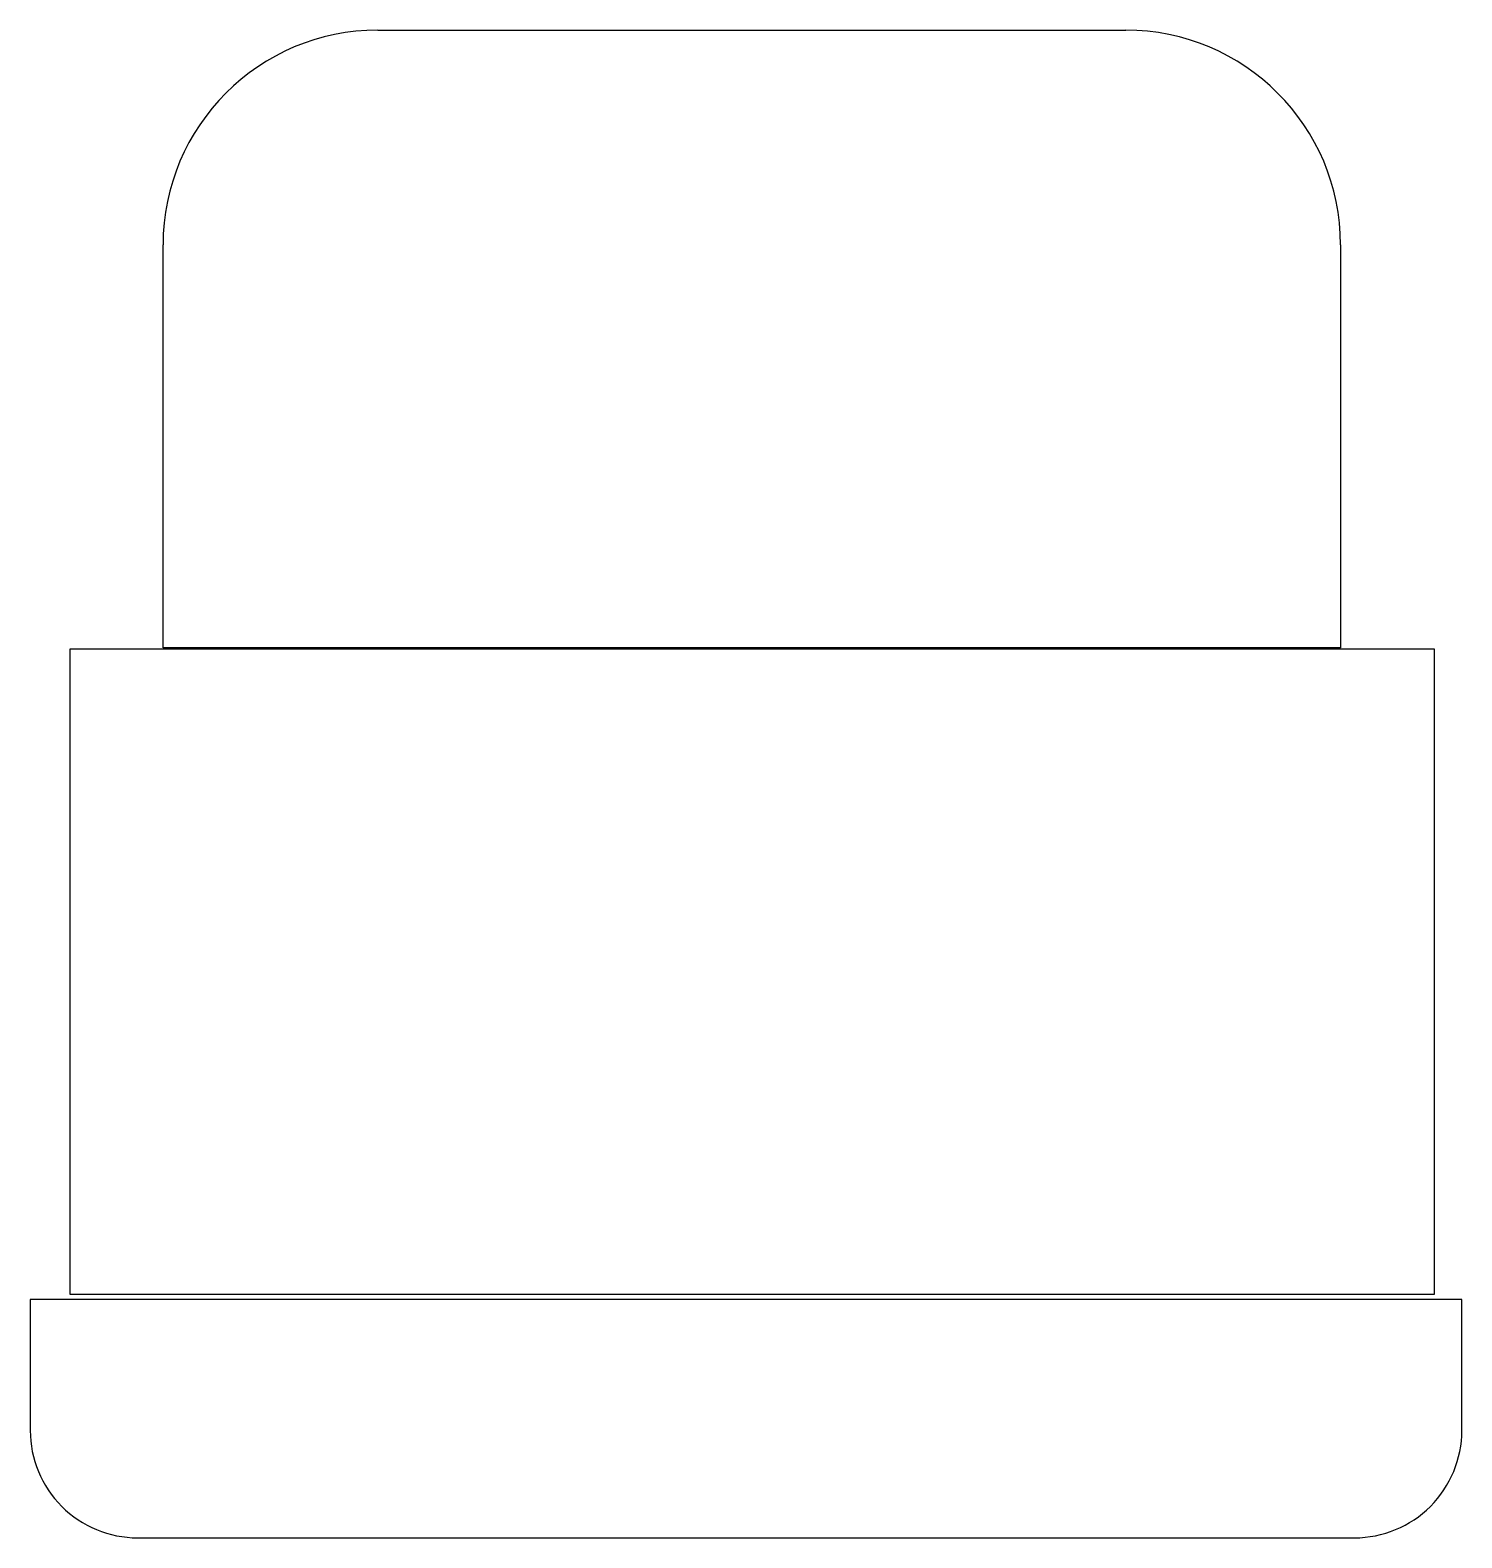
# Model space of a CAD drawing. Header units: millimetres. Extents: x -2993.979 to -2993.846, y 2928.852 to 2928.992.
import ezdxf

# ---------------------------------------------------------------- set-up
doc = ezdxf.new("R2010")
doc.units = ezdxf.units.MM
doc.header["$LTSCALE"] = 10
doc.layers.add('banheiro_acessórios', color=2, linetype='Continuous')

msp = doc.modelspace()

# ---------------------------------------------------------------- linework, layer by layer
at = {"layer": 'banheiro_acessórios'}
for p, q in [((-2993.94689, 2928.99205), (-2993.87729, 2928.99205)), ((-2993.96689, 2928.93454), (-2993.96689, 2928.97205)), ((-2993.85729, 2928.97205), (-2993.85729, 2928.93454)), ((-2993.85729, 2928.93454), (-2993.96689, 2928.93454)), ((-2993.8653, 2928.93444), (-2993.95883, 2928.93444)), ((-2993.84859, 2928.90852), (-2993.84857, 2928.90852)), ((-2993.84859, 2928.89483), (-2993.84857, 2928.89483))]:
    msp.add_line(p, q, dxfattribs=at)
msp.add_lwpolyline([(-2993.97553, 2928.87434), (-2993.97553, 2928.93444), (-2993.84859, 2928.93444), (-2993.84859, 2928.87434)], close=True, dxfattribs=at)
msp.add_lwpolyline([(-2993.97925, 2928.87387), (-2993.97925, 2928.86168, 0.414214), (-2993.96925, 2928.85168), (-2993.856, 2928.85168, 0.414214), (-2993.846, 2928.86168), (-2993.846, 2928.87387)], format="xyb", close=True, dxfattribs=at)
for centre, start, end in [((-2993.94689, 2928.97205), 90, 180), ((-2993.87729, 2928.97205), 0, 90)]:
    msp.add_arc(centre, 0.02, start, end, dxfattribs=at)

doc.saveas('drawing.dxf')
